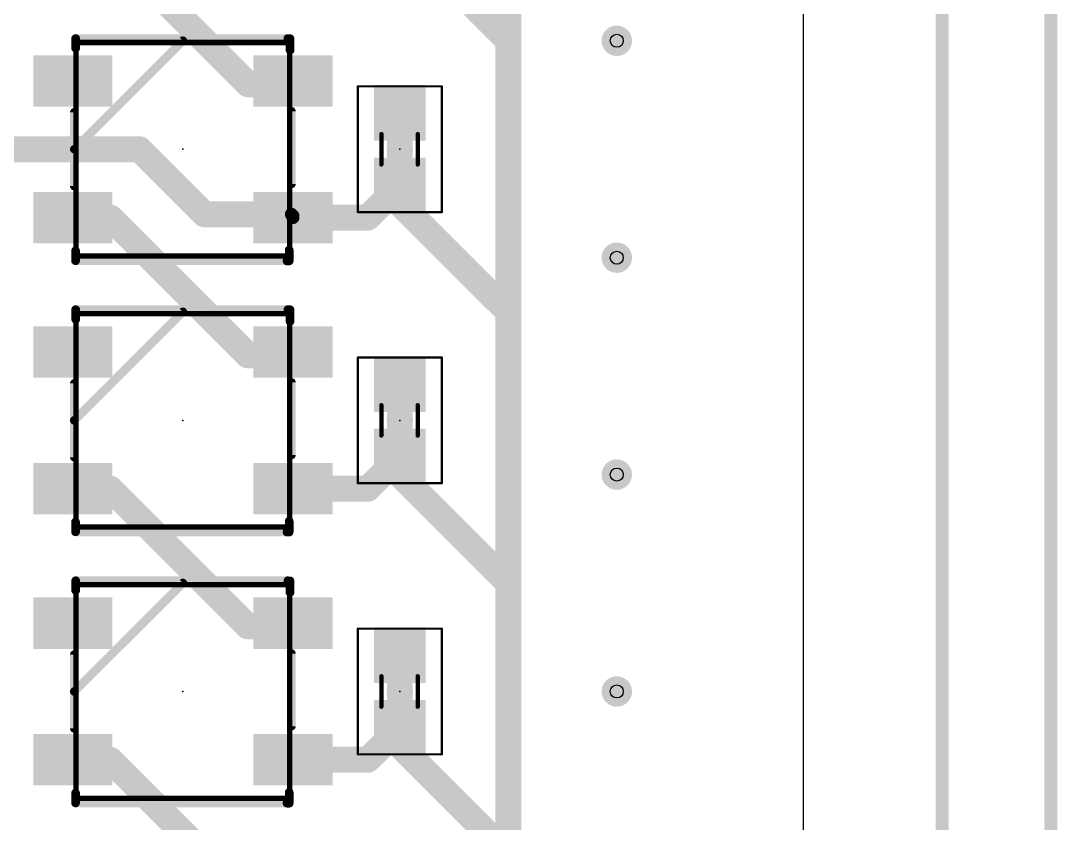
# Model space of a CAD drawing. Extents: x -17 to 51, y -3 to 114.
# Drawn here: x 26.68 to 50.95, y 55.33 to 74.13 of the extents above; entities that cross this region are included whole.
import ezdxf

# ---------------------------------------------------------------- set-up
doc = ezdxf.new("R2010")
doc.units = 0
for name, color, linetype in [('1', 22, 'CONTINUOUS'), ('16', 175, 'CONTINUOUS'), ('18', 82, 'CONTINUOUS'), ('20', 7, 'CONTINUOUS'), ('21', 253, 'CONTINUOUS'), ('23', 7, 'CONTINUOUS'), ('29', 253, 'CONTINUOUS'), ('31', 253, 'CONTINUOUS'), ('35', 253, 'CONTINUOUS'), ('39', 22, 'CONTINUOUS'), ('44', 253, 'CONTINUOUS'), ('51', 253, 'CONTINUOUS')]:
    doc.layers.add(name, color=color, linetype=linetype)

# ---------------------------------------------------------------- blocks, each defined once
blk = doc.blocks.new('RECT')
blk.add_solid([(-0.5, -0.5), (0.5, -0.5), (-0.5, 0.5), (0.5, 0.5)])
blk = doc.blocks.new('ROUNDV')
at = {"const_width": 0.5}
blk.add_lwpolyline([(0, -0.25, 1), (0, 0.25, 1), (0, -0.25)], format="xyb", dxfattribs=at)

msp = doc.modelspace()

# ---------------------------------------------------------------- linework, layer by layer
at = {"layer": '1'}
for points, const_width in [([(48.26, 114.3), (48.26, -2.54)], 0.3048), ([(38.1, 73.66), (38.1, 80.01)], 0.6096), ([(35.56, 76.2), (38.1, 73.66)], 0.6096), ([(28.778, 75.87), (32.004, 72.644)], 0.6096), ([(38.1, 67.31), (38.1, 73.66)], 0.6096), ([(32.004, 72.644), (32.981, 72.644)], 0.6096), ([(32.981, 72.644), (33.057, 72.72)], 0.6096), ([(29.464, 71.12), (22.352, 71.12)], 0.6096), ([(30.988, 69.596), (29.464, 71.12)], 0.6096), ([(34.81, 69.52), (35.56, 70.27)], 0.6096), ([(35.56, 70.27), (35.56, 69.85)], 0.6096), ([(35.56, 69.85), (38.1, 67.31)], 0.6096), ([(33.02, 69.596), (30.988, 69.596)], 0.6096), ([(27.903, 69.52), (28.778, 69.52)], 0.6096), ([(28.778, 69.52), (32.004, 66.294)], 0.6096), ([(33.057, 69.52), (34.81, 69.52)], 0.6096), ([(33.057, 69.559), (33.02, 69.596)], 0.3048), ([(33.057, 69.52), (33.057, 69.559)], 0.3048), ([(38.1, 60.96), (38.1, 67.31)], 0.6096), ([(32.004, 66.294), (32.981, 66.294)], 0.6096), ([(32.981, 66.294), (33.057, 66.37)], 0.6096), ([(34.81, 63.17), (35.56, 63.92)], 0.6096), ([(35.56, 63.92), (35.56, 63.5)], 0.6096), ([(35.56, 63.5), (38.1, 60.96)], 0.6096), ([(27.903, 63.17), (28.778, 63.17)], 0.6096), ([(28.778, 63.17), (32.004, 59.944)], 0.6096), ([(33.057, 63.17), (34.81, 63.17)], 0.6096), ([(38.1, 54.61), (38.1, 60.96)], 0.6096), ([(32.004, 59.944), (32.981, 59.944)], 0.6096), ([(32.981, 59.944), (33.057, 60.02)], 0.6096), ([(34.81, 56.82), (35.56, 57.57)], 0.6096), ([(35.56, 57.57), (35.56, 57.15)], 0.6096), ([(35.56, 57.15), (38.1, 54.61)], 0.6096), ([(27.903, 56.82), (28.778, 56.82)], 0.6096), ([(28.778, 56.82), (32.004, 53.594)], 0.6096), ([(33.057, 56.82), (34.81, 56.82)], 0.6096)]:
    msp.add_lwpolyline(points, dxfattribs=dict(at, const_width=const_width))
for points, const_width in [([(38.2524, 73.66, 1), (37.9476, 73.66)], 0.3048), ([(37.9476, 73.66, 1), (38.2524, 73.66)], 0.3048), ([(37.9922, 73.5522, 1), (38.2078, 73.7678)], 0.3048), ([(32.004, 72.7964, 1), (32.004, 72.4916)], 0.3048), ([(31.8962, 72.5362, 1), (32.1118, 72.7518)], 0.3048), ([(32.8732, 72.7518, 1), (33.0888, 72.5362)], 0.3048), ([(33.1648, 72.6122, 1), (32.9492, 72.8278)], 0.3048), ([(32.981, 72.4916, 1), (32.981, 72.7964)], 0.3048), ([(29.5718, 71.2278, 1), (29.3562, 71.0122)], 0.3048), ([(29.464, 70.9676, 1), (29.464, 71.2724)], 0.3048), ([(35.7124, 70.27, 1), (35.4076, 70.27)], 0.3048), ([(35.6678, 70.1622, 1), (35.4522, 70.3778)], 0.3048), ([(35.6678, 69.9578, 1), (35.4522, 69.7422)], 0.3048), ([(30.988, 69.7484, 1), (30.988, 69.4436)], 0.3048), ([(33.02, 69.4436, 1), (33.02, 69.7484)], 0.3048), ([(35.4076, 69.85, 1), (35.7124, 69.85)], 0.3048), ([(27.903, 69.6724, 1), (27.903, 69.3676)], 0.3048), ([(28.8858, 69.6278, 1), (28.6702, 69.4122)], 0.3048), ([(28.778, 69.3676, 1), (28.778, 69.6724)], 0.3048), ([(30.8802, 69.4882, 1), (31.0958, 69.7038)], 0.3048), ([(33.057, 69.6724, 1), (33.057, 69.3676)], 0.3048), ([(33.0739, 69.6499, 1), (32.9661, 69.5421)], 0.1524), ([(33.1332, 69.559, 1), (32.9808, 69.559)], 0.1524), ([(33.0031, 69.5051, 1), (33.1109, 69.6129)], 0.1524), ([(34.7022, 69.6278, 1), (34.9178, 69.4122)], 0.3048), ([(34.81, 69.3676, 1), (34.81, 69.6724)], 0.3048), ([(32.9808, 69.52, 1), (33.1332, 69.52)], 0.1524), ([(38.2524, 67.31, 1), (37.9476, 67.31)], 0.3048), ([(37.9922, 67.2022, 1), (38.2078, 67.4178)], 0.3048), ([(37.9476, 67.31, 1), (38.2524, 67.31)], 0.3048), ([(32.004, 66.4464, 1), (32.004, 66.1416)], 0.3048), ([(31.8962, 66.1862, 1), (32.1118, 66.4018)], 0.3048), ([(32.8732, 66.4018, 1), (33.0888, 66.1862)], 0.3048), ([(33.1648, 66.2622, 1), (32.9492, 66.4778)], 0.3048), ([(32.981, 66.1416, 1), (32.981, 66.4464)], 0.3048), ([(35.7124, 63.92, 1), (35.4076, 63.92)], 0.3048), ([(35.6678, 63.8122, 1), (35.4522, 64.0278)], 0.3048), ([(35.6678, 63.6078, 1), (35.4522, 63.3922)], 0.3048), ([(35.4076, 63.5, 1), (35.7124, 63.5)], 0.3048), ([(27.903, 63.3224, 1), (27.903, 63.0176)], 0.3048), ([(28.8858, 63.2778, 1), (28.6702, 63.0622)], 0.3048), ([(28.778, 63.0176, 1), (28.778, 63.3224)], 0.3048), ([(33.057, 63.3224, 1), (33.057, 63.0176)], 0.3048), ([(34.7022, 63.2778, 1), (34.9178, 63.0622)], 0.3048), ([(34.81, 63.0176, 1), (34.81, 63.3224)], 0.3048), ([(38.2524, 60.96, 1), (37.9476, 60.96)], 0.3048), ([(37.9922, 60.8522, 1), (38.2078, 61.0678)], 0.3048), ([(37.9476, 60.96, 1), (38.2524, 60.96)], 0.3048), ([(32.004, 60.0964, 1), (32.004, 59.7916)], 0.3048), ([(31.8962, 59.8362, 1), (32.1118, 60.0518)], 0.3048), ([(32.8732, 60.0518, 1), (33.0888, 59.8362)], 0.3048), ([(33.1648, 59.9122, 1), (32.9492, 60.1278)], 0.3048), ([(32.981, 59.7916, 1), (32.981, 60.0964)], 0.3048), ([(35.7124, 57.57, 1), (35.4076, 57.57)], 0.3048), ([(35.6678, 57.4622, 1), (35.4522, 57.6778)], 0.3048), ([(35.6678, 57.2578, 1), (35.4522, 57.0422)], 0.3048), ([(35.4076, 57.15, 1), (35.7124, 57.15)], 0.3048), ([(27.903, 56.9724, 1), (27.903, 56.6676)], 0.3048), ([(28.8858, 56.9278, 1), (28.6702, 56.7122)], 0.3048), ([(28.778, 56.6676, 1), (28.778, 56.9724)], 0.3048), ([(33.057, 56.9724, 1), (33.057, 56.6676)], 0.3048), ([(34.7022, 56.9278, 1), (34.9178, 56.7122)], 0.3048), ([(34.81, 56.6676, 1), (34.81, 56.9724)], 0.3048)]:
    msp.add_lwpolyline(points, format="xyb", dxfattribs=dict(at, const_width=const_width))
at = {"layer": '16', "const_width": 0.3048}
msp.add_lwpolyline([(50.8, 106.68), (50.8, -2.54)], dxfattribs=at)
at = {"layer": '20'}
msp.add_line((45, 98), (45, 2), dxfattribs=at)
at = {"layer": '21'}
for points, const_width in [([(32.9387, 73.7133), (27.9705, 73.7133)], 0.2032), ([(27.9705, 73.7133), (27.9705, 73.4873)], 0.2032), ([(32.9387, 73.7108), (32.9387, 73.7133)], 0.2032), ([(32.9895, 73.7108), (32.9387, 73.7108)], 0.2032), ([(32.9895, 73.439), (32.9895, 73.7108)], 0.2032), ([(27.94, 71.12), (30.48, 73.66)], 0.2032), ([(27.94, 71.12), (27.94, 71.9836)], 0.2032), ([(33.02, 72.009), (33.02, 70.3072)], 0.2032), ([(35.5295, 71.12), (35.5905, 71.12)], 0.5588), ([(27.94, 70.2564), (27.94, 71.12)], 0.2032), ([(27.9679, 68.5089), (27.9679, 68.74)], 0.2032), ([(32.9692, 68.7578), (32.9692, 68.5038)], 0.2032), ([(32.9184, 68.5089), (27.9679, 68.5089)], 0.2032), ([(32.9184, 68.5038), (32.9184, 68.5089)], 0.2032), ([(32.9692, 68.5038), (32.9184, 68.5038)], 0.2032), ([(27.94, 64.77), (30.48, 67.31)], 0.2032), ([(32.9387, 67.3633), (27.9705, 67.3633)], 0.2032), ([(27.9705, 67.3633), (27.9705, 67.1373)], 0.2032), ([(32.9387, 67.3608), (32.9387, 67.3633)], 0.2032), ([(32.9895, 67.3608), (32.9387, 67.3608)], 0.2032), ([(32.9895, 67.089), (32.9895, 67.3608)], 0.2032), ([(27.94, 64.77), (27.94, 65.6336)], 0.2032), ([(33.02, 65.659), (33.02, 63.9572)], 0.2032), ([(35.5295, 64.77), (35.5905, 64.77)], 0.5588), ([(27.94, 63.9064), (27.94, 64.77)], 0.2032), ([(27.9679, 62.1589), (27.9679, 62.39)], 0.2032), ([(32.9692, 62.4078), (32.9692, 62.1538)], 0.2032), ([(32.9184, 62.1589), (27.9679, 62.1589)], 0.2032), ([(32.9184, 62.1538), (32.9184, 62.1589)], 0.2032), ([(32.9692, 62.1538), (32.9184, 62.1538)], 0.2032), ([(27.94, 58.42), (30.48, 60.96)], 0.2032), ([(32.9387, 61.0133), (27.9705, 61.0133)], 0.2032), ([(27.9705, 61.0133), (27.9705, 60.7873)], 0.2032), ([(32.9387, 61.0108), (32.9387, 61.0133)], 0.2032), ([(32.9895, 61.0108), (32.9387, 61.0108)], 0.2032), ([(32.9895, 60.739), (32.9895, 61.0108)], 0.2032), ([(27.94, 58.42), (27.94, 59.2836)], 0.2032), ([(33.02, 59.309), (33.02, 57.6072)], 0.2032), ([(27.94, 57.5564), (27.94, 58.42)], 0.2032), ([(35.5295, 58.42), (35.5905, 58.42)], 0.5588), ([(27.9679, 55.8089), (27.9679, 56.04)], 0.2032), ([(32.9692, 56.0578), (32.9692, 55.8038)], 0.2032), ([(32.9184, 55.8089), (27.9679, 55.8089)], 0.2032), ([(32.9184, 55.8038), (32.9184, 55.8089)], 0.2032), ([(32.9692, 55.8038), (32.9184, 55.8038)], 0.2032)]:
    msp.add_lwpolyline(points, dxfattribs=dict(at, const_width=const_width))
for points, const_width in [([(27.9705, 73.7641, 1), (27.9705, 73.6625)], 0.1016), ([(28.0213, 73.7133, 1), (27.9197, 73.7133)], 0.1016), ([(32.9895, 73.7133, 1), (32.8879, 73.7133)], 0.1016), ([(32.9387, 73.7616, 1), (32.9387, 73.66)], 0.1016), ([(32.9387, 73.6625, 1), (32.9387, 73.7641)], 0.1016), ([(33.0403, 73.7108, 1), (32.9387, 73.7108)], 0.1016), ([(32.9895, 73.66, 1), (32.9895, 73.7616)], 0.1016), ([(27.9197, 73.4873, 1), (28.0213, 73.4873)], 0.1016), ([(30.5159, 73.6241, 1), (30.4441, 73.6959)], 0.1016), ([(32.8879, 73.7108, 1), (32.9895, 73.7108)], 0.1016), ([(32.9387, 73.439, 1), (33.0403, 73.439)], 0.1016), ([(27.9908, 71.9836, 1), (27.8892, 71.9836)], 0.1016), ([(33.0708, 72.009, 1), (32.9692, 72.009)], 0.1016), ([(35.5295, 71.2597, 1), (35.5295, 70.9803)], 0.2794), ([(35.5905, 70.9803, 1), (35.5905, 71.2597)], 0.2794), ([(27.9908, 71.12, 1), (27.8892, 71.12)], 0.1016), ([(27.9041, 71.1559, 1), (27.9759, 71.0841)], 0.1016), ([(27.8892, 71.12, 1), (27.9908, 71.12)], 0.1016), ([(27.8892, 70.2564, 1), (27.9908, 70.2564)], 0.1016), ([(32.9692, 70.3072, 1), (33.0708, 70.3072)], 0.1016), ([(28.0187, 68.74, 1), (27.9171, 68.74)], 0.1016), ([(33.02, 68.7578, 1), (32.9184, 68.7578)], 0.1016), ([(27.9679, 68.5597, 1), (27.9679, 68.4581)], 0.1016), ([(27.9171, 68.5089, 1), (28.0187, 68.5089)], 0.1016), ([(32.9692, 68.5089, 1), (32.8676, 68.5089)], 0.1016), ([(32.9184, 68.5546, 1), (32.9184, 68.453)], 0.1016), ([(32.8676, 68.5038, 1), (32.9692, 68.5038)], 0.1016), ([(32.9184, 68.4581, 1), (32.9184, 68.5597)], 0.1016), ([(32.9184, 68.5038, 1), (33.02, 68.5038)], 0.1016), ([(32.9692, 68.453, 1), (32.9692, 68.5546)], 0.1016), ([(27.9705, 67.4141, 1), (27.9705, 67.3125)], 0.1016), ([(28.0213, 67.3633, 1), (27.9197, 67.3633)], 0.1016), ([(30.5159, 67.2741, 1), (30.4441, 67.3459)], 0.1016), ([(32.9895, 67.3633, 1), (32.8879, 67.3633)], 0.1016), ([(32.9387, 67.4116, 1), (32.9387, 67.31)], 0.1016), ([(32.8879, 67.3608, 1), (32.9895, 67.3608)], 0.1016), ([(32.9387, 67.3125, 1), (32.9387, 67.4141)], 0.1016), ([(33.0403, 67.3608, 1), (32.9387, 67.3608)], 0.1016), ([(32.9895, 67.31, 1), (32.9895, 67.4116)], 0.1016), ([(27.9197, 67.1373, 1), (28.0213, 67.1373)], 0.1016), ([(32.9387, 67.089, 1), (33.0403, 67.089)], 0.1016), ([(27.9908, 65.6336, 1), (27.8892, 65.6336)], 0.1016), ([(33.0708, 65.659, 1), (32.9692, 65.659)], 0.1016), ([(35.5295, 64.9097, 1), (35.5295, 64.6303)], 0.2794), ([(35.5905, 64.6303, 1), (35.5905, 64.9097)], 0.2794), ([(27.9908, 64.77, 1), (27.8892, 64.77)], 0.1016), ([(27.9041, 64.8059, 1), (27.9759, 64.7341)], 0.1016), ([(27.8892, 64.77, 1), (27.9908, 64.77)], 0.1016), ([(27.8892, 63.9064, 1), (27.9908, 63.9064)], 0.1016), ([(32.9692, 63.9572, 1), (33.0708, 63.9572)], 0.1016), ([(28.0187, 62.39, 1), (27.9171, 62.39)], 0.1016), ([(33.02, 62.4078, 1), (32.9184, 62.4078)], 0.1016), ([(27.9679, 62.2097, 1), (27.9679, 62.1081)], 0.1016), ([(27.9171, 62.1589, 1), (28.0187, 62.1589)], 0.1016), ([(32.9692, 62.1589, 1), (32.8676, 62.1589)], 0.1016), ([(32.9184, 62.2046, 1), (32.9184, 62.103)], 0.1016), ([(32.8676, 62.1538, 1), (32.9692, 62.1538)], 0.1016), ([(32.9184, 62.1081, 1), (32.9184, 62.2097)], 0.1016), ([(32.9184, 62.1538, 1), (33.02, 62.1538)], 0.1016), ([(32.9692, 62.103, 1), (32.9692, 62.2046)], 0.1016), ([(27.9705, 61.0641, 1), (27.9705, 60.9625)], 0.1016), ([(28.0213, 61.0133, 1), (27.9197, 61.0133)], 0.1016), ([(30.5159, 60.9241, 1), (30.4441, 60.9959)], 0.1016), ([(32.9895, 61.0133, 1), (32.8879, 61.0133)], 0.1016), ([(32.9387, 61.0616, 1), (32.9387, 60.96)], 0.1016), ([(32.8879, 61.0108, 1), (32.9895, 61.0108)], 0.1016), ([(32.9387, 60.9625, 1), (32.9387, 61.0641)], 0.1016), ([(33.0403, 61.0108, 1), (32.9387, 61.0108)], 0.1016), ([(32.9895, 60.96, 1), (32.9895, 61.0616)], 0.1016), ([(27.9197, 60.7873, 1), (28.0213, 60.7873)], 0.1016), ([(32.9387, 60.739, 1), (33.0403, 60.739)], 0.1016), ([(27.9908, 59.2836, 1), (27.8892, 59.2836)], 0.1016), ([(33.0708, 59.309, 1), (32.9692, 59.309)], 0.1016), ([(27.9908, 58.42, 1), (27.8892, 58.42)], 0.1016), ([(27.9041, 58.4559, 1), (27.9759, 58.3841)], 0.1016), ([(35.5295, 58.5597, 1), (35.5295, 58.2803)], 0.2794), ([(35.5905, 58.2803, 1), (35.5905, 58.5597)], 0.2794), ([(27.8892, 58.42, 1), (27.9908, 58.42)], 0.1016), ([(27.8892, 57.5564, 1), (27.9908, 57.5564)], 0.1016), ([(32.9692, 57.6072, 1), (33.0708, 57.6072)], 0.1016), ([(28.0187, 56.04, 1), (27.9171, 56.04)], 0.1016), ([(33.02, 56.0578, 1), (32.9184, 56.0578)], 0.1016), ([(27.9679, 55.8597, 1), (27.9679, 55.7581)], 0.1016), ([(27.9171, 55.8089, 1), (28.0187, 55.8089)], 0.1016), ([(32.9692, 55.8089, 1), (32.8676, 55.8089)], 0.1016), ([(32.9184, 55.8546, 1), (32.9184, 55.753)], 0.1016), ([(32.8676, 55.8038, 1), (32.9692, 55.8038)], 0.1016), ([(32.9184, 55.7581, 1), (32.9184, 55.8597)], 0.1016), ([(32.9184, 55.8038, 1), (33.02, 55.8038)], 0.1016), ([(32.9692, 55.753, 1), (32.9692, 55.8546)], 0.1016)]:
    msp.add_lwpolyline(points, format="xyb", dxfattribs=dict(at, const_width=const_width))
at = {"layer": '23'}
for p in [(30.48, 71.12), (35.56, 71.12), (30.48, 64.77), (35.56, 64.77), (30.48, 58.42), (35.56, 58.42)]:
    msp.add_point(p, dxfattribs=at)
at = {"layer": '39', "const_width": 0.0508}
for points in [[(34.577, 69.647), (34.577, 72.593)], [(34.577, 72.593), (36.543, 72.593)], [(36.543, 72.593), (36.543, 69.647)], [(36.543, 69.647), (34.577, 69.647)], [(34.577, 63.297), (34.577, 66.243)], [(34.577, 66.243), (36.543, 66.243)], [(36.543, 66.243), (36.543, 63.297)], [(36.543, 63.297), (34.577, 63.297)], [(34.577, 56.947), (34.577, 59.893)], [(34.577, 59.893), (36.543, 59.893)], [(36.543, 59.893), (36.543, 56.947)], [(36.543, 56.947), (34.577, 56.947)]]:
    msp.add_lwpolyline(points, dxfattribs=at)
at = {"layer": '39', "const_width": 0.0254}
for points in [[(34.5897, 72.593, 1), (34.5643, 72.593)], [(34.577, 72.6057, 1), (34.577, 72.5803)], [(36.5557, 72.593, 1), (36.5303, 72.593)], [(36.543, 72.5803, 1), (36.543, 72.6057)], [(34.577, 69.6597, 1), (34.577, 69.6343)], [(34.5643, 69.647, 1), (34.5897, 69.647)], [(36.5303, 69.647, 1), (36.5557, 69.647)], [(36.543, 69.6343, 1), (36.543, 69.6597)], [(34.5897, 66.243, 1), (34.5643, 66.243)], [(34.577, 66.2557, 1), (34.577, 66.2303)], [(36.5557, 66.243, 1), (36.5303, 66.243)], [(36.543, 66.2303, 1), (36.543, 66.2557)], [(34.577, 63.3097, 1), (34.577, 63.2843)], [(34.5643, 63.297, 1), (34.5897, 63.297)], [(36.5303, 63.297, 1), (36.5557, 63.297)], [(36.543, 63.2843, 1), (36.543, 63.3097)], [(34.5897, 59.893, 1), (34.5643, 59.893)], [(34.577, 59.9057, 1), (34.577, 59.8803)], [(36.5557, 59.893, 1), (36.5303, 59.893)], [(36.543, 59.8803, 1), (36.543, 59.9057)], [(34.577, 56.9597, 1), (34.577, 56.9343)], [(34.5643, 56.947, 1), (34.5897, 56.947)], [(36.5303, 56.947, 1), (36.5557, 56.947)], [(36.543, 56.9343, 1), (36.543, 56.9597)]]:
    msp.add_lwpolyline(points, format="xyb", dxfattribs=at)
at = {"layer": '44'}
for centre in [(40.64, 73.66), (40.64, 68.58), (40.64, 63.5), (40.64, 58.42)]:
    msp.add_circle(centre, 0.1524, dxfattribs=at)
at = {"layer": '51'}
for points, const_width in [([(32.98, 73.62), (27.98, 73.62)], 0.127), ([(27.98, 73.62), (27.98, 68.62)], 0.127), ([(32.98, 68.62), (32.98, 73.62)], 0.127), ([(35.128, 70.764), (35.128, 71.476)], 0.1016), ([(35.979, 70.764), (35.979, 71.476)], 0.1016), ([(27.98, 68.62), (32.98, 68.62)], 0.127), ([(32.98, 67.27), (27.98, 67.27)], 0.127), ([(27.98, 67.27), (27.98, 62.27)], 0.127), ([(32.98, 62.27), (32.98, 67.27)], 0.127), ([(35.128, 64.414), (35.128, 65.126)], 0.1016), ([(35.979, 64.414), (35.979, 65.126)], 0.1016), ([(27.98, 62.27), (32.98, 62.27)], 0.127), ([(32.98, 60.92), (27.98, 60.92)], 0.127), ([(27.98, 60.92), (27.98, 55.92)], 0.127), ([(32.98, 55.92), (32.98, 60.92)], 0.127), ([(35.128, 58.064), (35.128, 58.776)], 0.1016), ([(35.979, 58.064), (35.979, 58.776)], 0.1016), ([(27.98, 55.92), (32.98, 55.92)], 0.127)]:
    msp.add_lwpolyline(points, dxfattribs=dict(at, const_width=const_width))
for points, const_width in [([(27.98, 73.6518, 1), (27.98, 73.5883)], 0.0635), ([(28.0117, 73.62, 1), (27.9483, 73.62)], 0.0635), ([(33.0118, 73.62, 1), (32.9483, 73.62)], 0.0635), ([(32.98, 73.5883, 1), (32.98, 73.6518)], 0.0635), ([(35.1534, 71.476, 1), (35.1026, 71.476)], 0.0508), ([(36.0044, 71.476, 1), (35.9536, 71.476)], 0.0508), ([(35.1026, 70.764, 1), (35.1534, 70.764)], 0.0508), ([(35.9536, 70.764, 1), (36.0044, 70.764)], 0.0508), ([(27.98, 68.6518, 1), (27.98, 68.5883)], 0.0635), ([(32.98, 68.5883, 1), (32.98, 68.6518)], 0.0635), ([(27.9483, 68.62, 1), (28.0117, 68.62)], 0.0635), ([(32.9483, 68.62, 1), (33.0118, 68.62)], 0.0635), ([(27.98, 67.3018, 1), (27.98, 67.2383)], 0.0635), ([(28.0117, 67.27, 1), (27.9483, 67.27)], 0.0635), ([(33.0118, 67.27, 1), (32.9483, 67.27)], 0.0635), ([(32.98, 67.2383, 1), (32.98, 67.3018)], 0.0635), ([(35.1534, 65.126, 1), (35.1026, 65.126)], 0.0508), ([(36.0044, 65.126, 1), (35.9536, 65.126)], 0.0508), ([(35.1026, 64.414, 1), (35.1534, 64.414)], 0.0508), ([(35.9536, 64.414, 1), (36.0044, 64.414)], 0.0508), ([(27.98, 62.3018, 1), (27.98, 62.2383)], 0.0635), ([(27.9483, 62.27, 1), (28.0117, 62.27)], 0.0635), ([(32.9483, 62.27, 1), (33.0118, 62.27)], 0.0635), ([(32.98, 62.2383, 1), (32.98, 62.3018)], 0.0635), ([(27.98, 60.9518, 1), (27.98, 60.8882)], 0.0635), ([(28.0117, 60.92, 1), (27.9483, 60.92)], 0.0635), ([(33.0118, 60.92, 1), (32.9483, 60.92)], 0.0635), ([(32.98, 60.8882, 1), (32.98, 60.9518)], 0.0635), ([(35.1534, 58.776, 1), (35.1026, 58.776)], 0.0508), ([(36.0044, 58.776, 1), (35.9536, 58.776)], 0.0508), ([(35.1026, 58.064, 1), (35.1534, 58.064)], 0.0508), ([(35.9536, 58.064, 1), (36.0044, 58.064)], 0.0508), ([(27.98, 55.9518, 1), (27.98, 55.8882)], 0.0635), ([(27.9483, 55.92, 1), (28.0117, 55.92)], 0.0635), ([(32.9483, 55.92, 1), (33.0118, 55.92)], 0.0635), ([(32.98, 55.8882, 1), (32.98, 55.9518)], 0.0635)]:
    msp.add_lwpolyline(points, format="xyb", dxfattribs=dict(at, const_width=const_width))

# ---------------------------------------------------------------- block references
at = {"layer": '1'}
for p, xscale, rotation in [((27.903, 72.72), 1.651, 180), ((33.057, 72.72), 1.651, 180), ((35.56, 71.97), 1.1, 90), ((35.56, 70.27), 1.1, 90), ((27.903, 69.52), 1.651, 180), ((33.057, 69.52), 1.651, 180), ((27.903, 66.37), 1.651, 180), ((33.057, 66.37), 1.651, 180), ((35.56, 65.62), 1.1, 90), ((35.56, 63.92), 1.1, 90), ((27.903, 63.17), 1.651, 180), ((33.057, 63.17), 1.651, 180), ((27.903, 60.02), 1.651, 180), ((33.057, 60.02), 1.651, 180), ((35.56, 59.27), 1.1, 90), ((35.56, 57.57), 1.1, 90), ((27.903, 56.82), 1.651, 180), ((33.057, 56.82), 1.651, 180)]:
    msp.add_blockref('RECT', p, dxfattribs=dict(at, xscale=xscale, rotation=rotation))
at = {"layer": '18', "xscale": 0.7112, "yscale": 0.7112}
for p in [(40.64, 73.66), (40.64, 73.66), (40.64, 68.58), (40.64, 68.58), (40.64, 63.5), (40.64, 63.5), (40.64, 58.42), (40.64, 58.42)]:
    msp.add_blockref('ROUNDV', p, dxfattribs=at)
at = {"layer": '29', "yscale": 1.2032}
for p, xscale, rotation in [((27.903, 72.72), 1.8542, 180), ((33.057, 72.72), 1.8542, 180), ((35.56, 71.97), 1.3032, 90), ((35.56, 70.27), 1.3032, 90), ((27.903, 69.52), 1.8542, 180), ((33.057, 69.52), 1.8542, 180), ((27.903, 66.37), 1.8542, 180), ((33.057, 66.37), 1.8542, 180), ((35.56, 65.62), 1.3032, 90), ((35.56, 63.92), 1.3032, 90), ((27.903, 63.17), 1.8542, 180), ((33.057, 63.17), 1.8542, 180), ((27.903, 60.02), 1.8542, 180), ((33.057, 60.02), 1.8542, 180), ((35.56, 59.27), 1.3032, 90), ((35.56, 57.57), 1.3032, 90), ((27.903, 56.82), 1.8542, 180), ((33.057, 56.82), 1.8542, 180)]:
    msp.add_blockref('RECT', p, dxfattribs=dict(at, xscale=xscale, rotation=rotation))
at = {"layer": '31'}
for p, xscale, rotation in [((27.903, 72.72), 1.651, 180), ((33.057, 72.72), 1.651, 180), ((35.56, 71.97), 1.1, 90), ((35.56, 70.27), 1.1, 90), ((27.903, 69.52), 1.651, 180), ((33.057, 69.52), 1.651, 180), ((27.903, 66.37), 1.651, 180), ((33.057, 66.37), 1.651, 180), ((35.56, 65.62), 1.1, 90), ((35.56, 63.92), 1.1, 90), ((27.903, 63.17), 1.651, 180), ((33.057, 63.17), 1.651, 180), ((27.903, 60.02), 1.651, 180), ((33.057, 60.02), 1.651, 180), ((35.56, 59.27), 1.1, 90), ((35.56, 57.57), 1.1, 90), ((27.903, 56.82), 1.651, 180), ((33.057, 56.82), 1.651, 180)]:
    msp.add_blockref('RECT', p, dxfattribs=dict(at, xscale=xscale, rotation=rotation))
at = {"layer": '35', "xscale": 0.3998, "yscale": 0.6, "rotation": 90}
for p in [(35.56, 71.12), (35.56, 64.77), (35.56, 58.42)]:
    msp.add_blockref('RECT', p, dxfattribs=at)
at = {"layer": '51', "xscale": 0.5001, "yscale": 0.95, "rotation": 90}
for p in [(35.5549, 71.7002), (35.5549, 70.5319), (35.5549, 65.3503), (35.5549, 64.1818), (35.5549, 59.0003), (35.5549, 57.8319)]:
    msp.add_blockref('RECT', p, dxfattribs=at)

doc.saveas('drawing.dxf')
